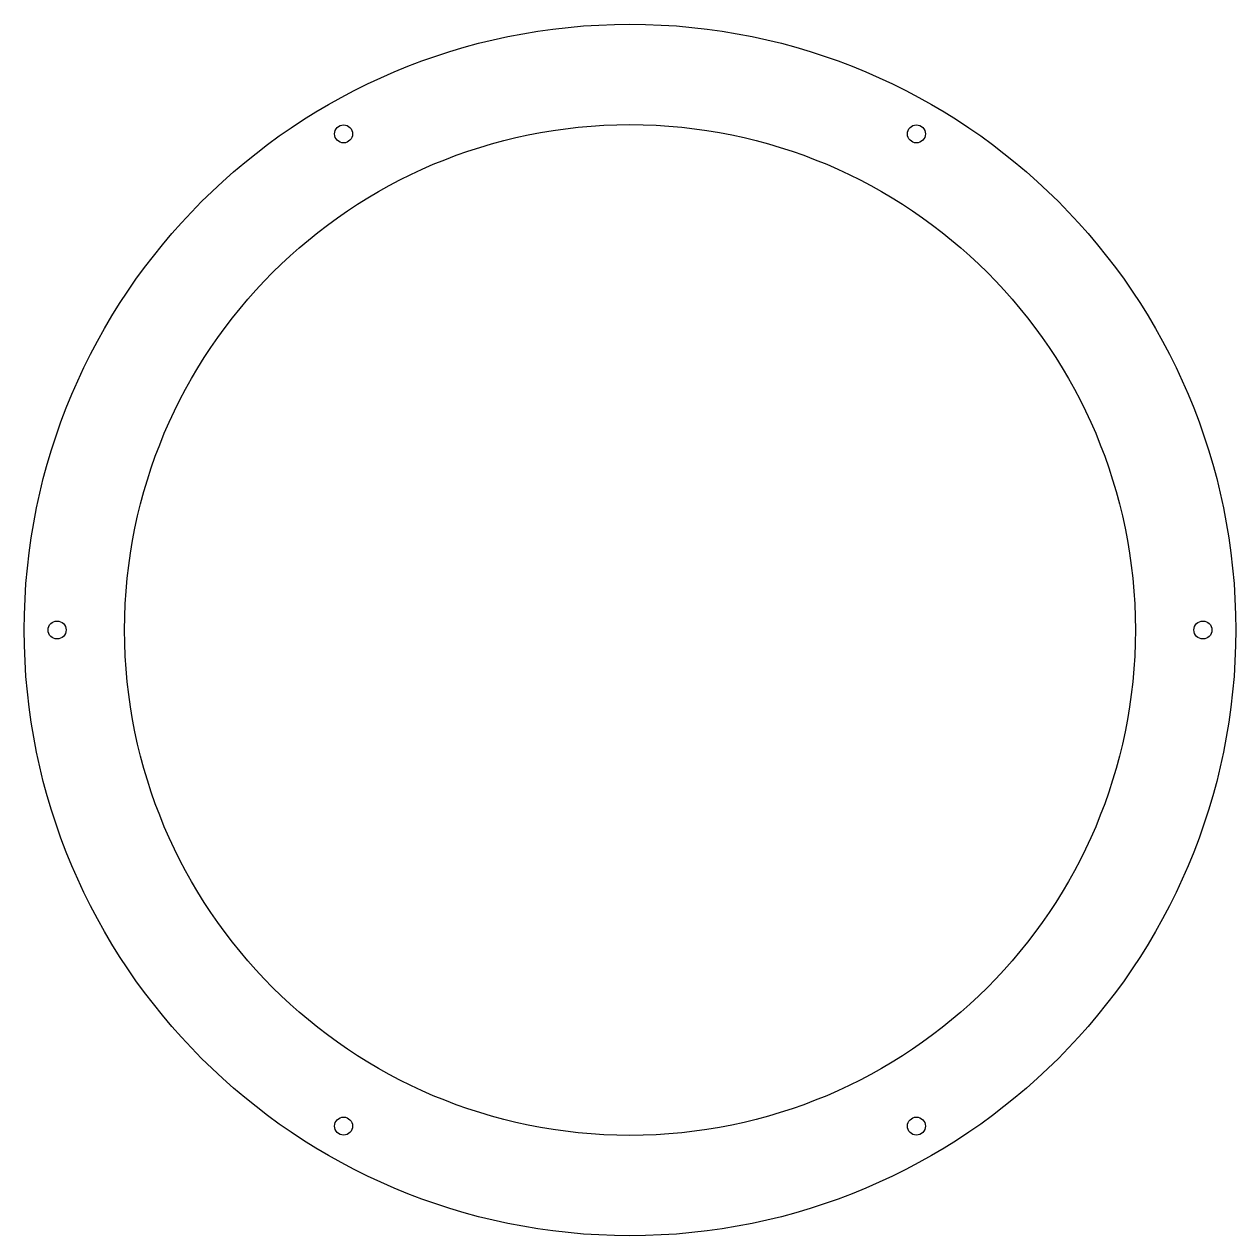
# Model space of a CAD drawing. Header units: millimetres. Extents: x -175 to 175, y -175 to 175.
import ezdxf

# ---------------------------------------------------------------- set-up
doc = ezdxf.new("R2010")
doc.units = ezdxf.units.MM

msp = doc.modelspace()

# ---------------------------------------------------------------- linework, layer by layer
at = {"color": 7, "linetype": 'Continuous', "lineweight": 25}
for centre, radius in [((0, 0), 175), ((0, 0), 146), ((-82.75, 143.33), 2.6), ((82.75, 143.33), 2.6), ((-165.5, 0), 2.6), ((165.5, 0), 2.6), ((-82.75, -143.33), 2.6), ((82.75, -143.33), 2.6)]:
    msp.add_circle(centre, radius, dxfattribs=at)

doc.saveas('drawing.dxf')
